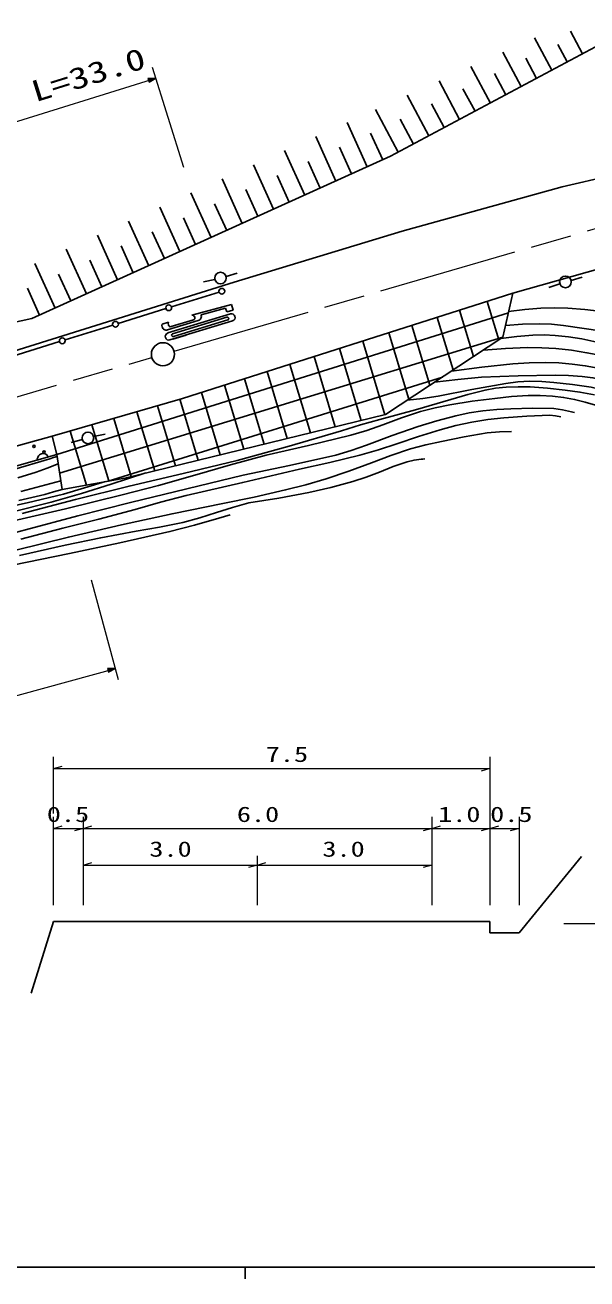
# Model space of a CAD drawing. Units: millimetres, scale not verified. Extents: x 40000 to 680000, y 20000 to 380000.
# Drawn here: x 249090 to 297374, y 204000 to 311758 of the extents above; entities that cross this region are included whole.
import ezdxf
from ezdxf.enums import TextEntityAlignment as Align

# ---------------------------------------------------------------- set-up
doc = ezdxf.new("R2010")
doc.units = ezdxf.units.MM
doc.header["$LTSCALE"] = 1000
doc.linetypes.add('CHAIN', pattern=[18.5, 12, -1.5, 3.5, -1.5])
for name, color, linetype, lineweight in [('M-BGD', 7, 'Continuous', 25), ('M-BGD-HTXT', 7, 'Continuous', 13), ('M-BMK', 2, 'CHAIN', 13), ('M-TTL-BAND', 7, 'Continuous', 25)]:
    doc.layers.add(name, color=color, linetype=linetype, lineweight=lineweight)
doc.layers.add('M-BMK-SRVR', color=7, linetype='Continuous')
doc.styles.add('ＭＳ ゴシック', font='')
doc.styles.get('ＭＳ ゴシック').set_extended_font_data('MS Gothic')

# ---------------------------------------------------------------- blocks, each defined once
blk = doc.blocks.new('BUHIN45')
at = {"color": 7, "linetype": 'Continuous', "lineweight": 25}
blk.add_lwpolyline([(251, -432), (131, -456), (17, -453), (-126, -426), (-233, -361), (-322, -277), (-400, -142), (-429, -23), (-432, 102), (-386, 242), (-332, 342), (-251, 432)], dxfattribs=at)
blk = doc.blocks.new('BUHIN70')
at = {"color": 7, "linetype": 'Continuous', "lineweight": 25}
blk.add_circle((0, 0), 249, dxfattribs=at)
blk = doc.blocks.new('BUHIN78')
at = {"color": 7, "linetype": 'Continuous', "lineweight": 25}
blk.add_circle((0, 0), 498, dxfattribs=at)
blk = doc.blocks.new('BUHIN93')
at = {"color": 7, "linetype": 'Continuous', "lineweight": 13}
blk.add_line((0, 0), (-397, 672), dxfattribs=at)
blk = doc.blocks.new('BUHIN94')
at = {"color": 7, "linetype": 'Continuous', "lineweight": 13}
blk.add_line((0, 0), (397, -672), dxfattribs=at)
blk = doc.blocks.new('BUHIN96')
at = {"color": 3, "linetype": 'Continuous', "lineweight": 25}
blk.add_circle((0, 0), 995, dxfattribs=at)

msp = doc.modelspace()

# ---------------------------------------------------------------- linework, layer by layer
at = {"layer": 'M-BGD'}
for p, q in [((301620, 311758), (280496, 300478)), ((294359, 307880), (292871, 310667)), ((296999, 309290), (295966, 311226)), ((291718, 306470), (290137, 309432)), ((295679, 308585), (294882, 310079)), ((289078, 305060), (287403, 308197)), ((293039, 307175), (292118, 308900)), ((290398, 305765), (289421, 307595)), ((286437, 303650), (284669, 306962)), ((287758, 304355), (286724, 306290)), ((283797, 302240), (281935, 305728)), ((285117, 302945), (284028, 304985)), ((281156, 300830), (279201, 304493)), ((278485, 299568), (276757, 303389)), ((282477, 301535), (281331, 303680)), ((275804, 298356), (274075, 302178)), ((279826, 300175), (278789, 302467)), ((273123, 297143), (271394, 300967)), ((277145, 298962), (276108, 301255)), ((280496, 300478), (249665, 286532)), ((270442, 295930), (268712, 299756)), ((274464, 297749), (273426, 300043)), ((267761, 294718), (266030, 298545)), ((271783, 296537), (270745, 298832)), ((295256, 297863), (299445, 298833)), ((269102, 295324), (268063, 297620)), ((281498, 294045), (295256, 297863)), ((265080, 293505), (263348, 297334)), ((266421, 294111), (265382, 296408)), ((262399, 292292), (260667, 296123)), ((259718, 291080), (257985, 294912)), ((263740, 292899), (262701, 295196)), ((257037, 289867), (255303, 293701)), ((261059, 291686), (260019, 293985)), ((267056, 289675), (281498, 294045)), ((254356, 288654), (252622, 292489)), ((258378, 290473), (257338, 292773)), ((291002, 288711), (303050, 292109)), ((251675, 287441), (249940, 291278)), ((255697, 289260), (254656, 291561)), ((253016, 288048), (251975, 290349)), ((265399, 289904), (264425, 289681)), ((266365, 290161), (267322, 290451)), ((296008, 289817), (296973, 290080)), ((234390, 279451), (267056, 289675)), ((250335, 286835), (249293, 289138)), ((261670, 287538), (265764, 288809)), ((295052, 289526), (294104, 289207)), ((262619, 279662), (291002, 288711)), ((263420, 286841), (266816, 287749)), ((266816, 287749), (266962, 287270)), ((288797, 288008), (289796, 284698)), ((291002, 288711), (290156, 284935)), ((251825, 274842), (290623, 287016)), ((257098, 286119), (261192, 287390)), ((261357, 285295), (266736, 286940)), ((261771, 285226), (266432, 286651)), ((264212, 286859), (266323, 287423)), ((266327, 287424), (266424, 287106)), ((266962, 287270), (266424, 287106)), ((284505, 286639), (285871, 282115)), ((286425, 287251), (287626, 283270)), ((249665, 286532), (238795, 284208)), ((252527, 284699), (256621, 285970)), ((260875, 286063), (261413, 286227)), ((261344, 285553), (263974, 286357)), ((266919, 286342), (261540, 284698)), ((261648, 285842), (263560, 286426)), ((261844, 284987), (266506, 286412)), ((282332, 285947), (283883, 280807)), ((247955, 283279), (252049, 284551)), ((290156, 284935), (252061, 273248)), ((262924, 285121), (261779, 284771)), ((278106, 284599), (280019, 278264)), ((290156, 284935), (280066, 278295)), ((280344, 285313), (282065, 279610)), ((276105, 283961), (277970, 277783)), ((271839, 282601), (273614, 276719)), ((273934, 283269), (275753, 277241)), ((284950, 281509), (256241, 272568)), ((267946, 281360), (269639, 275749)), ((269892, 281981), (271627, 276234)), ((264238, 280178), (265854, 274824)), ((266238, 280816), (267896, 275323)), ((251413, 276421), (262619, 279662)), ((262383, 279594), (263962, 274362)), ((280066, 278295), (257671, 272826)), ((258699, 278528), (260231, 273451)), ((260457, 279036), (262011, 273886)), ((254839, 277412), (256298, 272578)), ((256714, 277954), (258221, 272960)), ((188494, 259268), (251413, 276421)), ((251413, 276421), (251825, 274842)), ((252971, 276872), (254372, 272230)), ((254013, 276149), (253045, 275896)), ((254984, 276387), (255959, 276609)), ((251825, 274842), (188951, 257276)), ((252268, 271850), (251825, 274842)), ((257671, 272826), (252268, 271850)), ((291541, 233735), (296898, 240308)), ((249603, 228561), (251541, 234704)), ((251541, 234704), (289041, 234704)), ((289041, 233735), (289041, 234704)), ((291541, 233735), (289041, 233735)), ((579000, 205000), (58000, 205000)), ((579000, 205000), (58000, 205000))]:
    msp.add_line(p, q, dxfattribs=at)
for points in [[(290648, 287128), (292032, 287309), (293421, 287430), (294569, 287455), (295728, 287421), (297206, 287306), (298686, 287130), (300019, 286928), (301351, 286665), (302962, 286233), (304583, 285862), (305138, 285841), (305697, 285881), (306461, 286005), (307212, 286187), (307905, 286414), (308585, 286701), (309283, 287063), (309974, 287464)], [(290381, 285936), (291839, 286041), (293305, 286085), (294329, 286048), (295353, 285950), (300293, 285218), (305234, 284542), (305900, 284533), (306568, 284548)], [(289969, 284812), (291349, 284990), (292732, 285108), (293689, 285123), (294657, 285079), (295793, 284960), (296933, 284780), (298471, 284461), (299991, 284084), (301884, 283570), (303766, 282995), (304481, 282712), (305168, 282375), (305606, 282116), (306035, 281841)], [(288478, 283831), (290375, 283965), (292271, 284038), (293488, 284025), (294703, 283952), (296045, 283806), (297381, 283599), (298957, 283290), (300518, 282921), (301664, 282602), (302790, 282225), (303814, 281810), (304817, 281339), (305308, 281093), (305798, 280844)], [(285725, 282019), (288356, 282354), (291012, 282631), (292409, 282722), (293809, 282753), (294958, 282721), (296115, 282628), (297227, 282479), (298329, 282270), (299388, 282009), (300429, 281690), (301497, 281298), (302543, 280849), (303005, 280635), (303465, 280418)], [(284266, 281058), (286287, 281305), (288322, 281493), (291477, 281613), (294641, 281674), (295799, 281652), (296968, 281569), (297891, 281448), (298803, 281268), (299648, 281035), (300475, 280744), (301377, 280395), (302278, 280053)], [(248849, 269794), (253424, 270996), (258022, 272142), (262671, 273210), (267303, 274335), (271800, 275578), (276276, 276877), (277913, 277400), (279566, 277865), (282630, 278696), (285685, 279587), (287143, 280015), (288625, 280387), (289521, 280540), (290436, 280634), (291456, 280678), (292485, 280662), (293989, 280555), (295500, 280388), (296768, 280217), (298034, 279986)], [(281931, 279522), (283263, 279657), (284587, 279852), (287498, 280437), (290420, 280962), (291441, 281085), (292476, 281148), (293501, 281131), (294536, 281052), (296139, 280873), (297733, 280634), (298570, 280448), (299400, 280202), (300218, 279911), (301030, 279596)], [(247716, 269066), (252575, 270194), (257432, 271378), (260557, 272193), (263675, 273068), (266734, 273968), (269809, 274809), (273450, 275627), (277073, 276504), (278457, 276928), (279831, 277412), (281445, 278004), (283076, 278539), (284322, 278855), (285593, 279116), (287523, 279426), (289468, 279678), (290892, 279824), (292318, 279909), (293366, 279917), (294413, 279864), (295368, 279755), (296315, 279587), (297229, 279363), (298122, 279082)], [(244814, 267230), (249124, 268370), (253624, 269572), (258141, 270716), (262987, 271897), (267837, 273074), (271825, 273912), (275804, 274809), (277125, 275197), (278439, 275645), (280650, 276473), (282879, 277245), (284486, 277737), (286109, 278171), (287262, 278421), (288433, 278614), (289634, 278726), (290841, 278778), (292685, 278821), (294519, 278803), (295285, 278689), (296045, 278515), (296171, 278484), (296308, 278449)], [(248733, 267568), (252326, 268527), (255440, 269303), (258539, 270138), (260731, 270765), (262937, 271335), (267798, 272459), (272671, 273580), (275268, 274154), (277849, 274786), (279460, 275252), (281051, 275774), (282902, 276407), (284774, 276983), (286118, 277335), (287475, 277627), (288853, 277852), (290239, 278018), (292208, 278150), (294191, 278223), (294664, 278180), (295140, 278096)], [(248283, 266645), (252816, 267754), (257370, 268806), (261723, 269758), (266093, 270651), (268791, 271199), (271483, 271806), (273223, 272259), (274956, 272772), (276917, 273426), (278871, 274140), (280528, 274764), (282202, 275331), (283535, 275678), (284885, 275967), (286838, 276366), (288795, 276704), (289848, 276793), (290907, 276828)], [(237934, 270961), (241281, 271738), (244623, 272574), (247932, 273504), (251227, 274492), (251533, 274585), (251849, 274681)], [(248455, 272857), (250042, 273341), (250992, 273679), (251942, 274049)], [(248620, 266164), (252549, 267059), (255590, 267695), (258643, 268272), (260656, 268612), (262654, 269011), (264098, 269404), (265528, 269856), (266918, 270301), (268319, 270685), (270893, 271103), (273462, 271581), (275358, 272024), (277251, 272527), (278406, 272909), (279542, 273348), (280720, 273820), (281920, 274235), (282520, 274372), (283129, 274450), (283287, 274465), (283445, 274479)], [(248042, 269930), (251342, 270769), (253925, 271510), (256502, 272311), (257988, 272787), (259472, 273266)], [(246127, 270006), (249260, 270697), (252379, 271447), (254194, 271974), (256006, 272525)], [(248553, 270907), (250778, 271428), (251519, 271634), (252268, 271850)], [(248732, 271666), (250442, 272117), (252160, 272578)], [(248012, 265348), (252908, 266348), (257221, 267254), (261533, 268221), (263649, 268775), (265748, 269387), (266226, 269531), (266713, 269678)]]:
    msp.add_lwpolyline(points, dxfattribs=at)
for centre in [(249856, 275545), (250727, 275055)]:
    msp.add_circle(centre, 99.5, dxfattribs=at)
for centre, radius, start, end in [((263361, 286471), 375, 30.37869, 80.90332), ((263505, 286606), 188, 287, 17), ((263866, 286716), 375, 286.74625, 22.39429), ((266469, 286531), 125, 287, 107), ((266828, 286641), 312, 287, 107), ((261161, 285937), 312, 156.1709, 199.64771), ((261233, 285911), 375, 192.21948, 287.19931), ((261765, 286099), 375, 159.93179, 195.88647), ((261590, 286020), 188, 187.40009, 287.80232), ((261448, 284996), 312, 107, 287), ((261807, 285106), 125, 107, 287)]:
    msp.add_arc(centre, radius, start, end, dxfattribs=at)
at = {"layer": 'M-BGD-HTXT'}
for p, q in [((228317, 297253), (260318, 307190)), ((260021, 308145), (262693, 299542)), ((257117, 255497), (254788, 264041)), ((193935, 239309), (256854, 256462)), ((251541, 244001), (251541, 248860)), ((251541, 247860), (289041, 247860)), ((289041, 248860), (289041, 236122)), ((251541, 236122), (251541, 243714)), ((254083, 243714), (254083, 236122)), ((284041, 243714), (284041, 236122)), ((291541, 243714), (291541, 236122)), ((251541, 242714), (254083, 242714)), ((254083, 242714), (286744, 242714)), ((286744, 242714), (291541, 242714)), ((269041, 240349), (269041, 236122)), ((254083, 239570), (270306, 239570)), ((270306, 239570), (284041, 239570)), ((295386, 234533), (353317, 234533))]:
    msp.add_line(p, q, dxfattribs=at)
for points in [[(260318, 307190), (259649, 307153), (259745, 306842)], [(260190, 307151), (259770, 306901), (259702, 307118)], [(260128, 307131), (259786, 306931), (259733, 307102)], [(260065, 307112), (259802, 306962), (259763, 307086)], [(260003, 307092), (259818, 306992), (259794, 307070)], [(256854, 256462), (256184, 256448), (256270, 256134)], [(256726, 256427), (256296, 256192), (256236, 256411)], [(256663, 256410), (256313, 256222), (256266, 256394)], [(256599, 256392), (256330, 256252), (256296, 256377)], [(256536, 256375), (256348, 256282), (256326, 256360)]]:
    msp.add_lwpolyline(points, close=True, dxfattribs=at)
for points in [[(260254, 307170), (259753, 306870), (259672, 307134), (260253, 307170)], [(259829, 307038), (259939, 307072), (259834, 307023), (259824, 307054), (259939, 307072)], [(256790, 256444), (256279, 256162), (256206, 256428), (256788, 256444)], [(256360, 256327), (256472, 256358), (256365, 256312), (256356, 256343), (256472, 256358)]]:
    msp.add_lwpolyline(points, dxfattribs=at)
at = {"layer": 'M-BMK'}
for p, q in [((261898, 283745), (307106, 296892)), ((204749, 267126), (259978, 283187))]:
    msp.add_line(p, q, dxfattribs=at)
at = {"layer": 'M-TTL-BAND'}
for p, q in [((40000, 205000), (579000, 205000)), ((268000, 205000), (268000, 204000))]:
    msp.add_line(p, q, dxfattribs=at)

# ---------------------------------------------------------------- block references
at = {"layer": 'M-BGD', "rotation": 255.48932}
for name, p in [('BUHIN78', (265887, 290016)), ('BUHIN78', (295526, 289685)), ('BUHIN70', (266002, 288883)), ('BUHIN70', (261431, 287464)), ('BUHIN70', (256859, 286044)), ('BUHIN70', (252288, 284625)), ('BUHIN78', (254496, 276276)), ('BUHIN45', (250616, 274504))]:
    msp.add_blockref(name, p, dxfattribs=at)
at = {"layer": 'M-BGD-HTXT', "rotation": 255.48932}
for name, p in [('BUHIN93', (251541, 247860)), ('BUHIN94', (289041, 247860)), ('BUHIN93', (251541, 242714)), ('BUHIN94', (254083, 242714)), ('BUHIN93', (254083, 242714)), ('BUHIN94', (284041, 242714)), ('BUHIN93', (284041, 242714)), ('BUHIN94', (289041, 242714)), ('BUHIN93', (289041, 242714)), ('BUHIN94', (291541, 242714)), ('BUHIN93', (254083, 239570)), ('BUHIN94', (269041, 239570)), ('BUHIN93', (269041, 239570)), ('BUHIN94', (284041, 239570))]:
    msp.add_blockref(name, p, dxfattribs=at)
at = {"layer": 'M-BMK-SRVR', "rotation": 255.48932}
msp.add_blockref('BUHIN96', (260938, 283466), dxfattribs=at)

# ---------------------------------------------------------------- texts
at = {"layer": 'M-BGD-HTXT', "style": 'ＭＳ ゴシック', "width": 1.35}
msp.add_text('ガ-ドレ-ル L=33.0', height=1833, rotation=17.3, dxfattribs=at).set_placement((232422, 299071), align=Align.BOTTOM_LEFT)
for s, p in [('7.5', (269779, 248036)), ('0.5', (250960, 242875)), ('6.0', (267291, 242875)), ('1.0', (284586, 242875)), ('0.5', (289059, 242875)), ('3.0', (259771, 239890)), ('3.0', (274644, 239890))]:
    msp.add_text(s, height=1320, dxfattribs=at).set_placement(p, align=Align.BOTTOM_LEFT)

doc.saveas('drawing.dxf')
